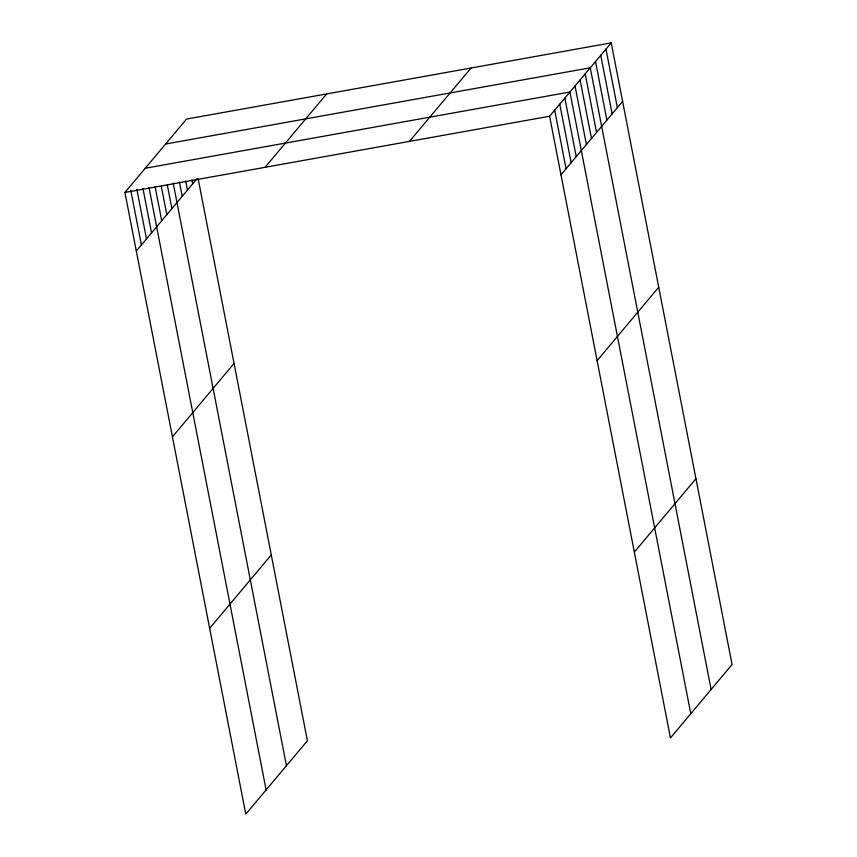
<?xml version="1.0" encoding="UTF-8"?>
<svg xmlns="http://www.w3.org/2000/svg" width="857" height="857" viewBox="0 0 857 857"><rect width="100%" height="100%" fill="white"/><g stroke="black" fill="none" stroke-linecap="round" stroke-linejoin="round"><path stroke-width="1.29" d="M198.181 178.909L307.395 740.759L245.777 814.15L124.929 192.461L186.547 119.069L611.223 42.85L732.071 664.539L670.453 737.931L549.605 116.241L611.223 42.85M136.317 251.005L197.174 178.502M265.081 167.308L326.688 93.916M409.464 141.394L471.082 68.003M172.439 436.845L234.047 363.454M560.992 174.796L622.6 101.405M209.654 628.31L271.262 554.918M597.115 360.626L658.722 287.234M634.33 552.101L695.938 478.709M165.594 144.019L590.269 67.799L711.117 689.499M145.262 168.24L569.937 92.02L690.785 713.72M124.929 192.461L549.605 116.241M605.985 49.085L617.361 107.639M600.746 55.33L612.123 113.874M595.508 61.565L606.895 120.119M585.192 73.863L596.568 132.406M580.103 79.915L591.491 138.459M575.026 85.968L586.402 144.522M564.859 98.073L576.236 156.627M559.771 104.136L571.158 162.68M554.693 110.189L566.07 168.733M191.925 179.949L192.686 183.859M185.68 180.988L187.447 190.093M179.434 182.016L182.22 196.328M173.189 183.055L286.442 765.708M167.34 185.208L171.893 208.626M161.245 186.055L166.815 214.679M155.149 186.901L161.727 220.731M149.064 187.758L266.109 789.929M142.969 188.604L151.56 232.847M136.874 189.451L146.483 238.899M130.778 190.308L141.394 244.952"/></g></svg>
